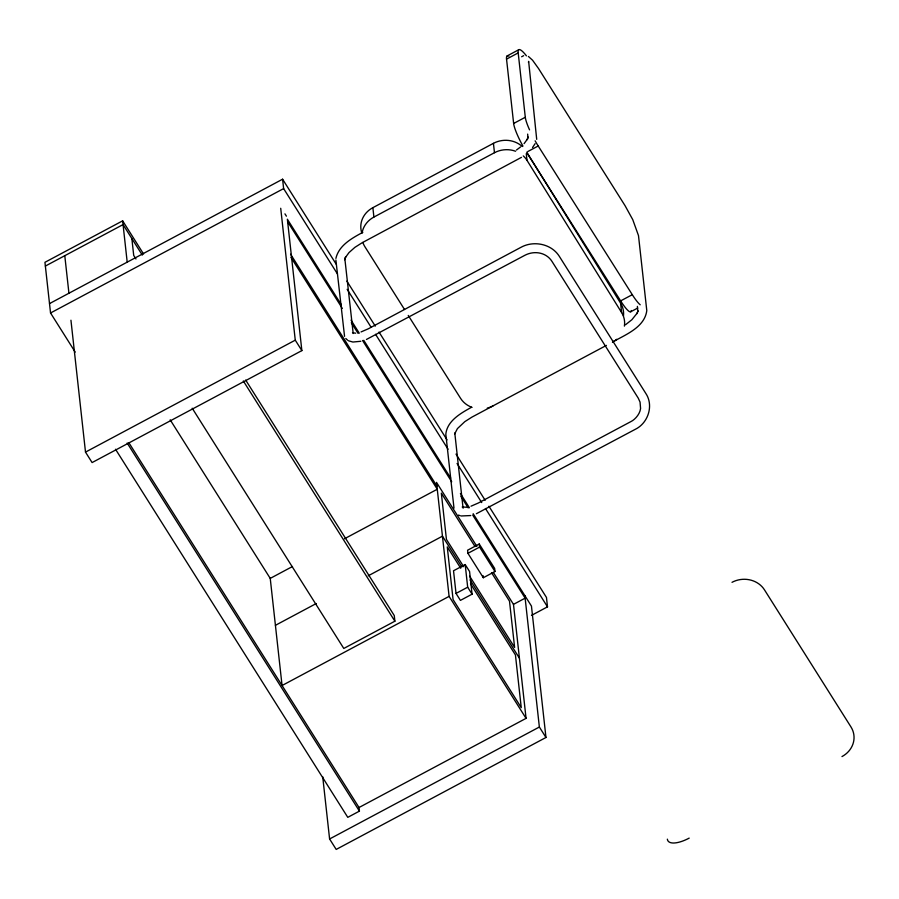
<?xml version="1.0" encoding="UTF-8"?>
<svg xmlns="http://www.w3.org/2000/svg" width="899" height="899" viewBox="0 0 899 899"><rect width="100%" height="100%" fill="white"/><g stroke="black" fill="none" stroke-linecap="round" stroke-linejoin="round"><path stroke-width="1.35" d="M335.911 258.395C338.799 245.405 352.003 238.156 362.825 232.335M536.703 139.356L528.646 61.368L528.455 62.413M535.085 143.683L532.545 147.526M524.095 143.638L527.601 138.839L527.185 139.648L528.095 136.996L527.938 138.008L527.657 134.108M476.38 513.722L635.177 429.374C648.078 423.193 653.966 405.595 645.819 393.436L559.2 256.148C551.357 243.854 533.759 240.359 521.206 247.191L368.388 328.753L361.061 331.933M520.6 146.919L516.464 150.032M521.634 56.761L523.645 55.682M625.513 324.753L631.918 319.684L637.425 312.796L637.009 313.605L637.987 310.762L637.818 311.773L637.391 306.368M521.476 157.347L362.039 242.809L354.869 247.371L348.992 252.597L345.25 257.71L345.654 256.912L344.688 259.744L344.845 258.732L353.195 333.507M143.57 254.012L122.646 220.839L44.95 262.306L50.546 312.987L75.213 352.082M45.366 266.059L123.051 224.593L142.3 255.102M507.16 55.918L518.813 49.703M522.96 146.132A23.846 4.068 61.9 0 1 513.644 123.478L506.542 59.12L518.195 52.906A31.611 5.394 61.9 0 1 526.443 55.862M49.512 303.604L282.589 179.216L336.406 264.52M50.546 312.987L283.623 188.599L282.589 179.216M513.644 123.478L525.297 117.252L518.195 52.906M361.544 232.144A23.846 21.61 -6.3 0 1 372.871 207.669L493.427 143.334A23.846 21.61 -6.3 0 1 522.229 146.503M362.05 233.111A23.846 21.61 -6.3 0 1 373.905 217.064L494.472 152.718A23.846 21.61 -6.3 0 1 515.577 151.246M527.724 151.583L538.209 145.986L632.289 294.681A23.846 4.068 61.9 0 0 640.212 304.795M341.305 304.705L287.365 219.221L301.862 350.61L92.103 462.569L85.506 452.107L295.265 340.159L280.713 208.276M527.297 153.381L620.636 300.895L632.289 294.681M630.727 311.773L637.717 308.042M471.548 407.258C460.94 413.124 447.084 420.822 445.825 434.228L453.995 508.16M606.398 345.396L471.997 417.08L464.817 421.642L457.422 428.609L454.636 434.015L454.793 433.003L463.041 507.946L462.457 506.957L466.637 507.272M612.444 342.114C625.187 334.799 644.752 327.438 646.786 310.537L638.492 235.605L632.761 219.659L625.041 205.646L538.523 68.515L532.545 60.199L528.398 56.446M476.863 546.345L436.509 482.392L449.095 596.374L282.061 685.521L270.239 578.394L292.501 566.505M344.474 538.771L437.274 489.247L290.928 257.305M275.42 625.322L316.246 603.532M368.219 575.798L442.454 536.175L461.884 566.966M479.246 544.007L467.592 550.222L467.929 553.323L483.325 577.72L494.978 571.506L494.641 568.404L479.246 544.007L479.583 547.109L494.978 571.506M467.929 553.323L479.583 547.109M465.188 564.55L453.523 570.764L456.029 593.419L460.423 600.386L472.076 594.172L469.581 571.517L465.188 564.55L467.682 587.204L472.076 594.172M245.685 380.075L394.268 615.557L394.886 621.198L343.789 648.46L192.217 408.236M456.029 593.419L467.682 587.204M115.522 449.253L347.778 817.348L359.431 811.123L359.027 807.504L526.061 718.357L513.486 604.375L525.14 598.15L472.694 515.037M531.478 615.388L547.502 606.836L546.468 597.453L488.91 506.216M473.166 513.7L531.455 606.083L545.963 737.483L336.192 849.431L329.596 838.981L539.366 727.021L524.859 595.632M366.432 339.462L525.005 255.226C534.332 250.372 546.199 252.372 551.941 261.339L638.279 398.19L640.054 402.111L640.582 408.472C639.931 414.282 634.739 419.777 630.941 421.575L478.335 503.013L471.009 506.193M360.836 341.283L352.914 342.036L348.554 340.811M470.795 515.554L461.03 515.981M355.644 333.192L352.498 332.697M458.501 515.071L460.052 515.7M347.666 340.238L345.789 338.496M404.528 309.503L364.904 246.719A23.846 21.61 -6.3 0 1 362.859 242.427M408.258 315.425L460.58 398.347A23.846 21.61 -6.3 0 0 472.009 407.382M346.868 281.106L375.276 326.135M379.018 332.057L447.05 439.869M456.018 454.085L485.168 500.293M283.623 188.599L337.44 273.903M347.16 289.309L371.085 327.225M375.568 334.327L448.084 449.253M457.052 463.468L481.718 502.575M485.46 508.497L547.502 606.836M284.949 213.85L286.421 216.176M351.037 320.145L359.285 333.203M363.78 340.328L450.68 478.077M460.423 493.506L469.413 507.755M287.635 221.738L342.328 308.424M351.318 322.674L358.06 333.36M362.555 340.485L451.714 481.785M460.704 496.034L468.199 507.913M493.304 572.393L513.486 604.375M290.591 254.203L436.925 486.145M475.043 546.547L441.33 493.113L446.432 539.389L463.67 566.696M491.517 572.663L509.497 601.161L514.61 647.437L469.66 576.203M470.098 579.99L519.42 658.158M460.749 568.269L447.264 546.895L453.085 599.588L521.251 707.637L515.43 654.944L470.492 583.709M295.265 340.159L301.862 350.61M539.366 727.021L545.963 737.483M449.095 596.374L526.061 718.357M243.314 380.962L394.886 621.198M135.951 258.979L133.715 255.428L131.85 238.538M170.181 419.822L270.239 578.394M128.995 442.926L359.027 807.504M127.175 443.027L359.431 811.123M526.702 152.167L620.591 303.177A23.846 21.61 -6.3 0 1 623.49 315.807M523.274 155.898A23.846 21.61 -6.3 0 1 527.005 160.37L621.625 312.56A23.846 21.61 -6.3 0 1 624.4 326.135M344.553 336.327L335.878 259.968M620.591 303.177L621.625 312.56M526.263 153.662L527.005 160.37M493.427 143.334L494.472 152.718M483.1 575.652L483.325 577.72M372.871 207.669L373.905 217.064M322.719 776.736L329.596 838.981M122.646 220.839L127.197 262.137M64.784 255.698L68.931 293.231M70.942 320.224L85.506 452.107M732.011 582.316A23.846 21.61 -6.3 0 1 764.476 589.845L850.96 726.92A23.846 21.61 -6.3 0 1 841.97 756.576M689.196 838.115A23.846 9.215 -32.2 0 1 667.361 839.16M631.233 310.503A23.846 4.068 61.9 0 1 620.636 300.895M506.542 59.12A31.611 5.394 61.9 0 1 508.856 56.131M493.045 405.887A23.846 21.61 -6.3 0 1 487.28 408.112M616.748 339.283A23.846 21.61 -6.3 0 1 612.556 342.103M538.209 145.986A23.846 4.068 61.9 0 1 535.119 140.817M529.545 129.849A23.846 4.068 61.9 0 1 525.297 117.252M463.277 507.598L462.401 507.014L463.277 507.598"/></g></svg>
